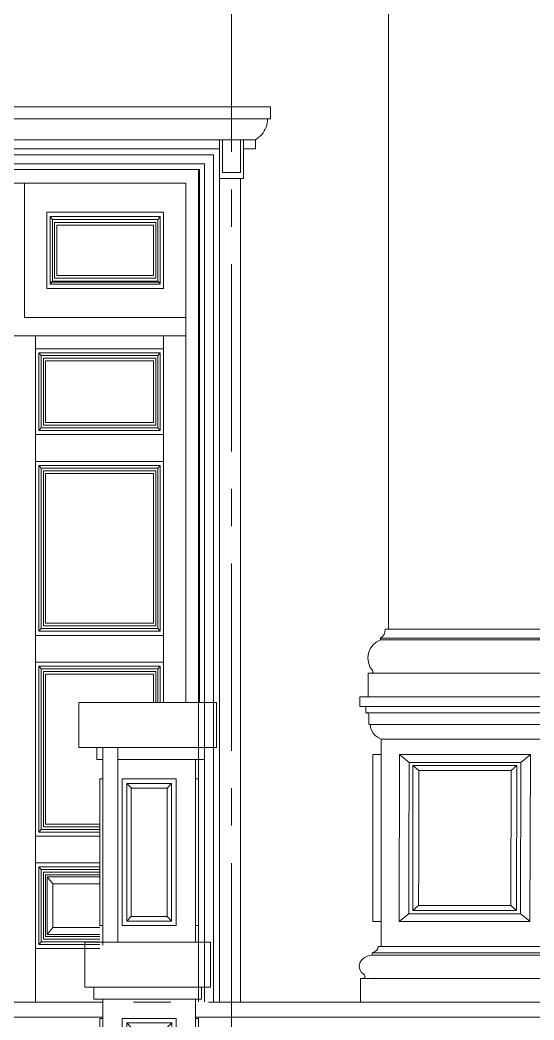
# Model space of a CAD drawing. Header units: millimetres. Extents: x 1832547 to 2001569, y -558009 to -417808.
# Drawn here: x 1890065 to 1891781, y -527404 to -524063 of the extents above; entities that cross this region are included whole.
import ezdxf

# ---------------------------------------------------------------- set-up
doc = ezdxf.new("R2010")
doc.units = ezdxf.units.MM
doc.header["$MEASUREMENT"] = 0
doc.linetypes.add('CENTER', pattern=[2, 1.25, -0.25, 0.25, -0.25])
for name, color, linetype, lineweight in [('CA.manh 08', 8, 'CONTINUOUS', 9), ('CA.noi that 15', 15, 'CONTINUOUS', 9), ('CA.thay 145', 145, 'CONTINUOUS', 18), ('CA.tim 67', 67, 'CENTER', 9), ('CA_manh 08', 8, 'CONTINUOUS', 9)]:
    doc.layers.add(name, color=color, linetype=linetype, lineweight=lineweight)

# ---------------------------------------------------------------- blocks, each defined once
blk = doc.blocks.new('f34t43')
at = {"layer": 'CA.manh 08'}
for p, q in [((1919634.9, -524832.7), (1919634.9, -525292.5)), ((1919784.9, -524832.7), (1919634.9, -524832.7)), ((1919634.9, -524832.7), (1919650, -524847.8)), ((1919769.9, -524847.7), (1919784.9, -524832.7)), ((1919784.9, -525292.5), (1919784.9, -524832.7)), ((1919650, -524847.8), (1919650, -525277.4)), ((1919769.7, -524847.8), (1919650, -524847.8)), ((1919769.7, -524847.8), (1919769.9, -524847.7)), ((1919769.7, -525277.4), (1919769.7, -524847.8)), ((1919769.9, -525277.5), (1919769.9, -524847.7)), ((1919634.9, -525292.5), (1919649.9, -525277.5)), ((1919634.9, -525292.5), (1919784.9, -525292.5)), ((1919649.9, -525277.5), (1919650, -525277.4)), ((1919649.9, -525277.5), (1919769.9, -525277.5)), ((1919650, -525277.4), (1919769.7, -525277.4)), ((1919769.9, -525277.5), (1919769.7, -525277.4)), ((1919784.9, -525292.5), (1919769.9, -525277.5))]:
    blk.add_line(p, q, dxfattribs=at)
at = {"layer": 'CA.thay 145'}
for p, q in [((1919494.9, -524712.7), (1919494.9, -524562.7)), ((1919914.9, -524562.7), (1919494.9, -524562.7)), ((1919914.9, -524712.7), (1919914.9, -524562.7)), ((1919494.9, -524712.7), (1919524.9, -524712.7)), ((1919524.9, -524752.7), (1919524.9, -524712.7)), ((1919524.9, -524712.7), (1919884.9, -524712.7)), ((1919884.9, -524752.7), (1919884.9, -524712.7)), ((1919884.9, -524712.7), (1919914.9, -524712.7)), ((1919524.9, -524752.7), (1919554.9, -524752.7)), ((1919554.9, -524752.7), (1919864.9, -524752.7)), ((1919554.9, -524817.7), (1919554.9, -524752.7)), ((1919864.9, -524817.7), (1919864.9, -524752.7)), ((1919864.9, -524752.7), (1919884.9, -524752.7)), ((1919544.9, -524817.7), (1919554.9, -524817.7)), ((1919544.9, -525307.5), (1919544.9, -524817.7)), ((1919554.9, -525307.5), (1919554.9, -524817.7)), ((1919619.9, -524817.7), (1919619.9, -525307.5)), ((1919799.9, -524817.7), (1919619.9, -524817.7)), ((1919799.9, -525307.5), (1919799.9, -524817.7)), ((1919874.9, -524817.7), (1919864.9, -524817.7)), ((1919864.9, -525307.5), (1919864.9, -524817.7)), ((1919874.9, -524817.7), (1919874.9, -525307.5)), ((1919544.9, -525307.5), (1919554.9, -525307.5)), ((1919554.9, -525372.7), (1919554.9, -525307.5)), ((1919619.9, -525307.5), (1919799.9, -525307.5)), ((1919864.9, -525372.7), (1919864.9, -525307.5)), ((1919874.9, -525307.5), (1919864.9, -525307.5)), ((1919554.9, -525372.7), (1919544.9, -525372.7)), ((1919544.9, -525412.7), (1919544.9, -525372.7)), ((1919554.9, -525372.7), (1919864.9, -525372.7)), ((1919879.9, -525372.7), (1919864.9, -525372.7)), ((1919879.9, -525412.7), (1919879.9, -525372.7)), ((1919544.9, -525412.7), (1919494.9, -525412.7)), ((1919494.9, -525562.7), (1919494.9, -525412.7)), ((1919544.9, -525412.7), (1919879.9, -525412.7)), ((1919914.9, -525412.7), (1919879.9, -525412.7)), ((1919914.9, -525562.7), (1919914.9, -525412.7)), ((1919494.9, -525562.7), (1919914.9, -525562.7))]:
    blk.add_line(p, q, dxfattribs=at)
blk = doc.blocks.new('\xad5t54')
at = {"layer": 'CA.manh 08'}
blk.add_line((1923088.6, -525152.3), (1923654.8, -525152.3), dxfattribs=at)
at = {"layer": 'CA.thay 145'}
for p, q in [((1923627.5, -520842.3), (1923627.5, -525122.3)), ((1923115.9, -525122.3), (1923627.5, -525122.3)), ((1923638.4, -525122.3), (1923627.5, -525122.3)), ((1923638.4, -525122.3), (1923639.4, -525131.2)), ((1923639.4, -525131.2), (1923642.6, -525139.5)), ((1923642.6, -525139.5), (1923647.9, -525146.7)), ((1923088.6, -525157.7), (1923654.8, -525157.7)), ((1923647.9, -525146.7), (1923654.8, -525152.3)), ((1923654.8, -525152.3), (1923654.8, -525157.7)), ((1923654.8, -525157.7), (1923668.5, -525164.8)), ((1923668.5, -525164.8), (1923680.1, -525175)), ((1923680.1, -525175), (1923689, -525187.6)), ((1923689, -525187.6), (1923694.6, -525202)), ((1923694.6, -525202), (1923696.6, -525217.4)), ((1923694.9, -525232.7), (1923689.5, -525247.2)), ((1923696.6, -525217.4), (1923694.9, -525232.7)), ((1923115.9, -525269.3), (1923627.5, -525269.3)), ((1923627.5, -525269.3), (1923627.5, -525268.4)), ((1923651.3, -525269.3), (1923627.5, -525269.3)), ((1923651.3, -525269.3), (1923651.1, -525268.4)), ((1923684.7, -525269.3), (1923651.3, -525269.3)), ((1923680.9, -525260), (1923679.4, -525262.8)), ((1923679.4, -525262.8), (1923679.7, -525265.9)), ((1923679.7, -525265.9), (1923681.7, -525268.4)), ((1923689.5, -525247.2), (1923680.9, -525260)), ((1923681.7, -525268.4), (1923684.7, -525269.3)), ((1923695.6, -525269.3), (1923684.7, -525269.3)), ((1923695.6, -525269.3), (1923695.6, -525347.3)), ((1923695.6, -525347.3), (1923047.8, -525347.3)), ((1923722.8, -525347.3), (1923695.6, -525347.3)), ((1923722.8, -525380.2), (1923722.8, -525347.3)), ((1923042.5, -525380.2), (1923703, -525380.2)), ((1923622.6, -525400.8), (1923622.6, -525401.4)), ((1923622.6, -525400.8), (1923637.5, -525400.8)), ((1923637.5, -525400.8), (1923637.5, -525401.4)), ((1923637.5, -525400.8), (1923670.7, -525400.8)), ((1923670.7, -525400.8), (1923670.4, -525401.4)), ((1923670.7, -525400.8), (1923703, -525400.8)), ((1923693.1, -525409), (1923693.9, -525405.8)), ((1923693.1, -525439.8), (1923693.1, -525409)), ((1923693.9, -525405.8), (1923696, -525403.2)), ((1923696, -525403.2), (1923699.3, -525401.4)), ((1923699.3, -525401.4), (1923703, -525400.8)), ((1923703, -525380.2), (1923722.8, -525380.2)), ((1923703, -525400.8), (1923703, -525380.2)), ((1923687.3, -525449.9), (1923688.2, -525439.8)), ((1923688.2, -525439.8), (1923693.1, -525439.8)), ((1923671.6, -525476.9), (1923678.8, -525468.8)), ((1923678.8, -525468.8), (1923684.1, -525459.7)), ((1923684.1, -525459.7), (1923687.3, -525449.9)), ((1923093.2, -525489.2), (1923652.3, -525489.2)), ((1923652.3, -525489.2), (1923662.6, -525483.8)), ((1923652.4, -525541), (1923652.3, -525489.2)), ((1923662.6, -525483.8), (1923671.6, -525476.9)), ((1923590.5, -525540.5), (1923154, -525540.5)), ((1923154, -525540.5), (1923155.2, -526098.5)), ((1923154, -525540.5), (1923155, -525541.3)), ((1923155, -525541.3), (1923185.8, -525566.8)), ((1923558.9, -525566.8), (1923589.5, -525541.3)), ((1923589.5, -525541.3), (1923590.5, -525540.5)), ((1923591.7, -526098.5), (1923590.5, -525540.5)), ((1923652.4, -525541.1), (1923652.3, -525541.2)), ((1923652.3, -525541.2), (1923652.3, -525541.3)), ((1923652.3, -525593.2), (1923652.3, -525541.3)), ((1923652.5, -525540.9), (1923652.4, -525541)), ((1923652.4, -525541), (1923652.4, -525541.1)), ((1923652.6, -525540.7), (1923652.5, -525540.8)), ((1923652.5, -525540.8), (1923652.5, -525540.9)), ((1923652.7, -525540.7), (1923652.6, -525540.7)), ((1923652.8, -525540.6), (1923652.7, -525540.7)), ((1923652.9, -525540.6), (1923652.8, -525540.6)), ((1923653.1, -525540.5), (1923652.9, -525540.6)), ((1923653.2, -525540.5), (1923653.1, -525540.5)), ((1923653.3, -525540.5), (1923653.2, -525540.5)), ((1923678.9, -525540.5), (1923653.3, -525540.5)), ((1923679, -525540.5), (1923678.9, -525540.5)), ((1923679.1, -525540.5), (1923679, -525540.5)), ((1923679.2, -525540.6), (1923679.1, -525540.5)), ((1923679.4, -525540.6), (1923679.2, -525540.6)), ((1923679.5, -525540.7), (1923679.4, -525540.6)), ((1923679.6, -525540.7), (1923679.5, -525540.7)), ((1923679.6, -525540.8), (1923679.6, -525540.7)), ((1923679.7, -525540.9), (1923679.6, -525540.8)), ((1923679.8, -525541), (1923679.7, -525540.9)), ((1923679.8, -525541.1), (1923679.8, -525541)), ((1923679.8, -525541.2), (1923679.8, -525541.1)), ((1923679.8, -525541.3), (1923679.8, -525541.2)), ((1923679.8, -525541.3), (1923679.8, -526097.7)), ((1923558.9, -525566.8), (1923185.8, -525566.8)), ((1923185.8, -525566.8), (1923186.8, -526072.2)), ((1923559.4, -525898.2), (1923558.9, -525566.8)), ((1923678.9, -525556.8), (1923679.1, -525556.7)), ((1923652.3, -525593.2), (1923652.3, -525593.3)), ((1923652.3, -525593.3), (1923652.4, -525593.4)), ((1923652.4, -525593.4), (1923652.4, -525593.5)), ((1923652.4, -525593.5), (1923652.5, -525593.6)), ((1923652.4, -525593.5), (1923652.4, -526045.5)), ((1923652.5, -525593.6), (1923652.5, -525593.7)), ((1923652.5, -525593.7), (1923652.6, -525593.8)), ((1923652.6, -525593.8), (1923652.7, -525593.9)), ((1923652.7, -525593.9), (1923652.8, -525593.9)), ((1923652.8, -525593.9), (1923652.9, -525594)), ((1923652.9, -525594), (1923653.1, -525594)), ((1923653.1, -525594), (1923653.2, -525594)), ((1923559.9, -526072.2), (1923559.4, -525898.2)), ((1923156.2, -526097.7), (1923186.8, -526072.2)), ((1923186.8, -526072.2), (1923371.8, -526072.2)), ((1923372.8, -526072.2), (1923559.9, -526072.2)), ((1923591.7, -526098.5), (1923559.9, -526072.2)), ((1923652.3, -526045.7), (1923652.4, -526045.6)), ((1923652.3, -526045.8), (1923652.3, -526045.7)), ((1923652.3, -526097.7), (1923652.3, -526045.8)), ((1923652.4, -526045.5), (1923652.5, -526045.4)), ((1923652.4, -526045.6), (1923652.4, -526045.5)), ((1923652.5, -526045.3), (1923652.6, -526045.2)), ((1923652.5, -526045.4), (1923652.5, -526045.3)), ((1923652.6, -526045.2), (1923652.7, -526045.1)), ((1923652.7, -526045.1), (1923652.8, -526045.1)), ((1923652.8, -526045.1), (1923652.9, -526045)), ((1923652.9, -526045), (1923653.1, -526045)), ((1923653.1, -526045), (1923653.2, -526045)), ((1923155.2, -526098.5), (1923156.2, -526097.7)), ((1923155.2, -526098.5), (1923591.7, -526098.5)), ((1923591.7, -526098.5), (1923590.7, -526097.7)), ((1923652.3, -526097.8), (1923652.3, -526097.7)), ((1923652.4, -526097.9), (1923652.3, -526097.8)), ((1923652.3, -526182.2), (1923652.4, -526098)), ((1923652.4, -526098), (1923652.4, -526097.9)), ((1923652.5, -526098.1), (1923652.4, -526098)), ((1923652.5, -526098.2), (1923652.5, -526098.1)), ((1923652.6, -526098.3), (1923652.5, -526098.2)), ((1923652.7, -526098.4), (1923652.6, -526098.3)), ((1923652.8, -526098.4), (1923652.7, -526098.4)), ((1923652.9, -526098.5), (1923652.8, -526098.4)), ((1923653.1, -526098.5), (1923652.9, -526098.5)), ((1923653.2, -526098.5), (1923653.1, -526098.5)), ((1923653.3, -526098.5), (1923653.2, -526098.5)), ((1923678.9, -526098.5), (1923653.3, -526098.5)), ((1923678.9, -526082.2), (1923679.1, -526082.3)), ((1923679, -526098.5), (1923678.9, -526098.5)), ((1923679.1, -526098.5), (1923679, -526098.5)), ((1923679.2, -526098.5), (1923679.1, -526098.5)), ((1923679.4, -526098.4), (1923679.2, -526098.5)), ((1923679.5, -526098.4), (1923679.4, -526098.4)), ((1923679.6, -526098.3), (1923679.5, -526098.4)), ((1923679.7, -526098.1), (1923679.6, -526098.2)), ((1923679.6, -526098.2), (1923679.6, -526098.3)), ((1923679.8, -526098), (1923679.7, -526098.1)), ((1923679.8, -526097.7), (1923679.8, -526097.8)), ((1923679.8, -526097.8), (1923679.8, -526097.9)), ((1923679.8, -526097.9), (1923679.8, -526098)), ((1923063.5, -526202.8), (1923682, -526202.8)), ((1923093.2, -526182.2), (1923652.3, -526182.2)), ((1923662.2, -526182.2), (1923652.3, -526182.2)), ((1923662.2, -526182.2), (1923663.7, -526189.2)), ((1923663.7, -526189.2), (1923667.8, -526195.4)), ((1923667.8, -526195.4), (1923674.2, -526200.1)), ((1923674.2, -526200.1), (1923682, -526202.8)), ((1923682, -526202.8), (1923682, -526211)), ((1923063.5, -526211), (1923682, -526211)), ((1923682, -526211), (1923695.4, -526212.9)), ((1923695.4, -526212.9), (1923707.5, -526218.1)), ((1923707.5, -526218.1), (1923717.1, -526226.2)), ((1923717.1, -526226.2), (1923723.2, -526236.2)), ((1923723.2, -526236.2), (1923725.4, -526247.4)), ((1923708.1, -526276.9), (1923705.7, -526280.5)), ((1923717.5, -526268.7), (1923708.1, -526276.9)), ((1923723.5, -526258.6), (1923717.5, -526268.7)), ((1923725.4, -526247.4), (1923723.5, -526258.6)), ((1923093.2, -526289.1), (1923652.3, -526289.1)), ((1923652.3, -526289.1), (1923652.3, -526287.9)), ((1923672.8, -526289.1), (1923652.3, -526289.1)), ((1923672.8, -526289.1), (1923672.5, -526287.9)), ((1923714.2, -526289.1), (1923672.8, -526289.1)), ((1923705.7, -526280.5), (1923706.2, -526284.7)), ((1923706.2, -526284.7), (1923709.4, -526287.9)), ((1923709.4, -526287.9), (1923714.2, -526289.1)), ((1923721.6, -526289.1), (1923714.2, -526289.1)), ((1923721.6, -526289.1), (1923721.6, -526312.7)), ((1923721.6, -526343.8), (1923721.6, -526312.7)), ((1923721.6, -526343.8), (1923721.6, -526367.3)), ((1923721.6, -526367.3), (1923023.9, -526367.3)), ((1923353, -526367.3), (1923353.6, -526367.3)), ((1923353.6, -526367.3), (1923355.6, -526367.3)), ((1923355.6, -526367.3), (1923358.8, -526367.3)), ((1923358.8, -526367.3), (1923362.9, -526367.3)), ((1923362.9, -526367.3), (1923367.6, -526367.3)), ((1923367.6, -526367.3), (1923372.7, -526367.3)), ((1923372.7, -526367.3), (1923392.5, -526367.3)), ((1923372.7, -526367.3), (1923377.9, -526367.3)), ((1923377.9, -526367.3), (1923382.6, -526367.3)), ((1923382.6, -526367.3), (1923386.7, -526367.3)), ((1923386.7, -526367.3), (1923389.9, -526367.3)), ((1923389.9, -526367.3), (1923391.9, -526367.3)), ((1923391.9, -526367.3), (1923392.5, -526367.3))]:
    blk.add_line(p, q, dxfattribs=at)
at = {"layer": 'CA_manh 08'}
for p, q in [((1923042.5, -525400.8), (1923622.6, -525400.8)), ((1923057.3, -525439.8), (1923688.2, -525439.8)), ((1923198.8, -525577.6), (1923199.8, -526061.4)), ((1923545.9, -525577.6), (1923198.8, -525577.6)), ((1923198.8, -525577.6), (1923218.6, -525594)), ((1923217.6, -525593.2), (1923218.6, -525594)), ((1923218.6, -525594), (1923219.5, -526045)), ((1923526.2, -525594), (1923218.6, -525594)), ((1923527.2, -525593.2), (1923526.2, -525594)), ((1923526.6, -525898.3), (1923526.2, -525594)), ((1923545.9, -525577.6), (1923526.7, -525593.6)), ((1923546.4, -525898.2), (1923545.9, -525577.6)), ((1923527.1, -526045), (1923526.6, -525898.3)), ((1923546.9, -526061.4), (1923546.4, -525898.2)), ((1923199.8, -526061.4), (1923219.5, -526045)), ((1923199.8, -526061.4), (1923371.8, -526061.4)), ((1923218.5, -526045.8), (1923219.5, -526045)), ((1923219.5, -526045), (1923527.1, -526045)), ((1923372.8, -526061.4), (1923546.9, -526061.4)), ((1923528.1, -526045.8), (1923527.1, -526045)), ((1923546.9, -526061.4), (1923527.1, -526045))]:
    blk.add_line(p, q, dxfattribs=at)

msp = doc.modelspace()

# ---------------------------------------------------------------- linework, layer by layer
at = {"layer": 'CA.manh 08'}
for p, q in [((1890421.6, -526613.6), (1890571.6, -526613.6)), ((1890421.6, -527073.4), (1890421.6, -526613.6)), ((1890436.6, -526628.6), (1890421.6, -526613.6)), ((1890436.6, -527058.4), (1890436.6, -526628.6)), ((1890436.7, -526628.7), (1890436.6, -526628.6)), ((1890436.7, -527058.3), (1890436.7, -526628.7)), ((1890436.7, -526628.7), (1890556.5, -526628.7)), ((1890571.6, -526613.6), (1890556.5, -526628.7)), ((1890556.5, -526628.7), (1890556.5, -527058.3)), ((1890571.6, -526613.6), (1890571.6, -527073.4)), ((1890421.6, -527073.4), (1890436.6, -527058.4)), ((1890571.6, -527073.4), (1890421.6, -527073.4)), ((1890436.6, -527058.4), (1890436.7, -527058.3)), ((1890556.6, -527058.4), (1890436.6, -527058.4)), ((1890556.5, -527058.3), (1890436.7, -527058.3)), ((1890556.6, -527058.4), (1890556.5, -527058.3)), ((1890571.6, -527073.4), (1890556.6, -527058.4))]:
    msp.add_line(p, q, dxfattribs=at)
at = {"layer": 'CA.noi that 15'}
for p, q in [((1890080.1, -524608.3), (1890619, -524608.3)), ((1890080.1, -525057.4), (1890080.1, -524608.3)), ((1890619, -524608.3), (1890619, -525057.4)), ((1890544.5, -524705.4), (1890154.6, -524705.4)), ((1890154.6, -524705.4), (1890154.6, -524960.2)), ((1890544.5, -524705.4), (1890544.5, -524960.2)), ((1890533.4, -524720), (1890165.7, -524720)), ((1890165.7, -524720), (1890165.7, -524938.6)), ((1890173.2, -524729.7), (1890165.7, -524720)), ((1890525.9, -524729.7), (1890173.2, -524729.7)), ((1890173.2, -524729.7), (1890173.2, -524935.9)), ((1890518.5, -524739.4), (1890180.6, -524739.4)), ((1890180.6, -524739.4), (1890180.6, -524926.2)), ((1890518.5, -524739.4), (1890518.5, -524926.2)), ((1890525.9, -524729.7), (1890533.4, -524720)), ((1890525.9, -524729.7), (1890525.9, -524935.9)), ((1890533.4, -524720), (1890533.4, -524945.7)), ((1890511, -524749.1), (1890188.1, -524749.1)), ((1890188.1, -524749.1), (1890188.1, -524916.5)), ((1890511, -524749.1), (1890511, -524916.5)), ((1890166.5, -524938.6), (1890165.7, -524938.6)), ((1890165.7, -524938.6), (1890165.7, -524945.7)), ((1890165.7, -524945.7), (1890171.1, -524938.6)), ((1890170.3, -524938.6), (1890168.1, -524938.6)), ((1890173.2, -524935.9), (1890171.1, -524938.6)), ((1890528, -524938.6), (1890171.1, -524938.6)), ((1890173.2, -524935.9), (1890525.9, -524935.9)), ((1890180.6, -524926.2), (1890518.5, -524926.2)), ((1890188.1, -524916.5), (1890511, -524916.5)), ((1890528, -524938.6), (1890525.9, -524935.9)), ((1890528.8, -524938.6), (1890528, -524938.6)), ((1890528, -524938.6), (1890533.4, -524945.7)), ((1890532.6, -524938.6), (1890530.2, -524938.6)), ((1890154.6, -524960.2), (1890544.5, -524960.2)), ((1890165.7, -524945.7), (1890533.4, -524945.7)), ((1890619, -525057.4), (1890080.1, -525057.4)), ((1890117.4, -525118.4), (1890042.9, -525118.4)), ((1890117.4, -525162.1), (1890117.4, -525118.4)), ((1890117.4, -525118.4), (1890544.5, -525118.4)), ((1890544.5, -525118.4), (1890544.5, -525162.1)), ((1890544.5, -525118.4), (1890619, -525118.4)), ((1890619, -525118.4), (1890619, -526343.6)), ((1890117.4, -525448.2), (1890117.4, -525162.1)), ((1890117.4, -525162.1), (1890544.5, -525162.1)), ((1890544.5, -525448.2), (1890544.5, -525162.1)), ((1890128.5, -525175.5), (1890128.5, -525434.8)), ((1890533.4, -525175.5), (1890128.5, -525175.5)), ((1890128.5, -525175.5), (1890136, -525184.5)), ((1890136, -525184.5), (1890136, -525425.9)), ((1890525.9, -525184.5), (1890136, -525184.5)), ((1890143.4, -525193.4), (1890143.4, -525416.9)), ((1890518.5, -525193.4), (1890143.4, -525193.4)), ((1890511, -525202.4), (1890150.8, -525202.4)), ((1890150.8, -525202.4), (1890150.8, -525408)), ((1890511, -525408), (1890511, -525202.4)), ((1890518.5, -525193.4), (1890518.5, -525416.9)), ((1890533.4, -525175.5), (1890525.9, -525184.5)), ((1890525.9, -525425.9), (1890525.9, -525184.5)), ((1890533.4, -525175.5), (1890533.4, -525434.8)), ((1890150.8, -525408), (1890511, -525408)), ((1890128.5, -525434.8), (1890136, -525425.9)), ((1890128.5, -525434.8), (1890533.4, -525434.8)), ((1890136, -525425.9), (1890525.9, -525425.9)), ((1890143.4, -525416.9), (1890518.5, -525416.9)), ((1890533.4, -525434.8), (1890525.9, -525425.9)), ((1890544.5, -525448.2), (1890117.4, -525448.2)), ((1890117.4, -525537.6), (1890117.4, -525448.2)), ((1890544.5, -525448.2), (1890544.5, -525537.6)), ((1890117.4, -526118.8), (1890117.4, -525537.6)), ((1890117.4, -525537.6), (1890544.5, -525537.6)), ((1890544.5, -526118.8), (1890544.5, -525537.6)), ((1890128.5, -525551), (1890128.5, -526105.3)), ((1890533.4, -525551), (1890128.5, -525551)), ((1890128.5, -525551), (1890136, -525560)), ((1890136, -525560), (1890136, -526096.4)), ((1890525.9, -525560), (1890136, -525560)), ((1890143.4, -525568.9), (1890143.4, -526087.5)), ((1890518.5, -525568.9), (1890143.4, -525568.9)), ((1890518.5, -525568.9), (1890518.5, -526087.5)), ((1890533.4, -525551), (1890525.9, -525560)), ((1890525.9, -526096.4), (1890525.9, -525560)), ((1890533.4, -525551), (1890533.4, -526105.3)), ((1890511, -525577.9), (1890150.8, -525577.9)), ((1890150.8, -525577.9), (1890150.8, -526078.5)), ((1890511, -526078.5), (1890511, -525577.9)), ((1890128.5, -526105.3), (1890136, -526096.4)), ((1890128.5, -526105.3), (1890533.4, -526105.3)), ((1890136, -526096.4), (1890525.9, -526096.4)), ((1890143.4, -526087.5), (1890518.5, -526087.5)), ((1890150.8, -526078.5), (1890511, -526078.5)), ((1890533.4, -526105.3), (1890525.9, -526096.4)), ((1890544.5, -526118.8), (1890117.4, -526118.8)), ((1890117.4, -526208.2), (1890117.4, -526118.8)), ((1890544.5, -526118.8), (1890544.5, -526208.2)), ((1890117.4, -526789.3), (1890117.4, -526208.2)), ((1890117.4, -526208.2), (1890544.5, -526208.2)), ((1890544.5, -526343.6), (1890544.5, -526208.2)), ((1890128.5, -526221.6), (1890128.5, -526775.9)), ((1890533.4, -526221.6), (1890128.5, -526221.6)), ((1890128.5, -526221.6), (1890136, -526230.5)), ((1890136, -526230.5), (1890136, -526766.9)), ((1890525.9, -526230.5), (1890136, -526230.5)), ((1890143.4, -526239.4), (1890143.4, -526758)), ((1890518.5, -526239.4), (1890143.4, -526239.4)), ((1890518.5, -526239.4), (1890518.5, -526343.6)), ((1890533.4, -526221.6), (1890525.9, -526230.5)), ((1890525.9, -526343.6), (1890525.9, -526230.5)), ((1890533.4, -526221.6), (1890533.4, -526343.6)), ((1890511, -526248.4), (1890150.8, -526248.4)), ((1890150.8, -526248.4), (1890150.8, -526749.1)), ((1890511, -526343.6), (1890511, -526248.4)), ((1890128.5, -526775.9), (1890136, -526766.9)), ((1890128.5, -526775.9), (1890331.6, -526775.9)), ((1890136, -526766.9), (1890331.6, -526766.9)), ((1890143.4, -526758), (1890331.6, -526758)), ((1890150.8, -526749.1), (1890331.6, -526749.1)), ((1890117.4, -526878.7), (1890117.4, -526789.3)), ((1890331.6, -526789.3), (1890117.4, -526789.3)), ((1890117.4, -527164.8), (1890117.4, -526878.7)), ((1890117.4, -526878.7), (1890331.6, -526878.7)), ((1890128.5, -526892.1), (1890128.5, -527151.4)), ((1890128.5, -526892.1), (1890136, -526901)), ((1890331.6, -526892.1), (1890128.5, -526892.1)), ((1890136, -526901), (1890136, -527142.4)), ((1890331.6, -526901), (1890136, -526901)), ((1890143.4, -526910), (1890143.4, -527133.5)), ((1890331.6, -526910), (1890143.4, -526910)), ((1890150.8, -526918.9), (1890150.8, -527124.5)), ((1890331.6, -526918.9), (1890150.8, -526918.9)), ((1890156.4, -526925.6), (1890175.4, -526948.4)), ((1890156.4, -526925.6), (1890156.4, -527117.9)), ((1890331.6, -526925.6), (1890156.4, -526925.6)), ((1890175.4, -526948.4), (1890331.6, -526948.4)), ((1890175.4, -527095), (1890175.4, -526948.4)), ((1890156.4, -527117.9), (1890175.4, -527095)), ((1890331.6, -527095), (1890175.4, -527095)), ((1890128.5, -527151.4), (1890136, -527142.4)), ((1890136, -527142.4), (1890331.6, -527142.4)), ((1890143.4, -527133.5), (1890331.6, -527133.5)), ((1890150.8, -527124.5), (1890331.6, -527124.5)), ((1890156.4, -527117.9), (1890331.6, -527117.9)), ((1890331.6, -527164.8), (1890117.4, -527164.8)), ((1890117.4, -527343.6), (1890117.4, -527164.8)), ((1890128.5, -527151.4), (1890331.6, -527151.4))]:
    msp.add_line(p, q, dxfattribs=at)
for points in [[(1887621.6, -526343.6), (1887621.6, -524563.3), (1890664, -524563.3), (1890664, -526343.6)], [(1887666.6, -526343.6), (1887666.6, -524608.3), (1890619, -524608.3), (1890619, -526343.6)], [(1887951.6, -527343.6), (1890341.6, -527343.6)]]:
    msp.add_lwpolyline(points, dxfattribs=at)
at = {"layer": 'CA.thay 145'}
for p, q in [((1887381.6, -524353.3), (1890901.4, -524353.3)), ((1890901.4, -524353.3), (1890901.4, -524393.3)), ((1890891.4, -524393.3), (1887391.6, -524393.3)), ((1890891.2, -524400.3), (1890890.4, -524407.3)), ((1890891.4, -524393.3), (1890891.2, -524400.3)), ((1890891.4, -524393.3), (1890901.4, -524393.3)), ((1890877.3, -524439.8), (1890873, -524445.4)), ((1890881, -524433.8), (1890877.3, -524439.8)), ((1890884.3, -524427.5), (1890881, -524433.8)), ((1890886.9, -524421), (1890884.3, -524427.5)), ((1890889, -524414.3), (1890886.9, -524421)), ((1890890.4, -524407.3), (1890889, -524414.3)), ((1887551.6, -524463.3), (1890731.4, -524463.3)), ((1890731.4, -524463.3), (1890741.4, -524463.3)), ((1890731.4, -524463.3), (1890731.4, -524493.3)), ((1890741.4, -524463.3), (1890801.4, -524463.3)), ((1890801.4, -524463.3), (1890811.4, -524463.3)), ((1890811.4, -524463.3), (1890851.4, -524463.3)), ((1890811.4, -524493.3), (1890811.4, -524463.3)), ((1890857.3, -524459.6), (1890851.4, -524463.3)), ((1890851.4, -524463.3), (1890851.4, -524493.3)), ((1890863, -524455.3), (1890857.3, -524459.6)), ((1890868.2, -524450.6), (1890863, -524455.3)), ((1890873, -524445.4), (1890868.2, -524450.6)), ((1890731.4, -524493.3), (1887551.6, -524493.3)), ((1890731.4, -524493.3), (1890731.4, -524593.3)), ((1890811.4, -524593.3), (1890811.4, -524493.3)), ((1890851.4, -524493.3), (1890811.4, -524493.3)), ((1887621.6, -524563.3), (1890661.4, -524563.3)), ((1890661.4, -524563.3), (1890661.4, -527343.3)), ((1890731.4, -524593.3), (1890801.4, -524593.3)), ((1890731.4, -524593.3), (1890731.4, -527343.3)), ((1890801.4, -524593.3), (1890811.4, -524593.3)), ((1890801.4, -524593.3), (1890801.4, -527343.3)), ((1890261.6, -526493.6), (1890261.6, -526343.6)), ((1890261.6, -526343.6), (1890721.6, -526343.6)), ((1890721.6, -526493.6), (1890721.6, -526343.6)), ((1890321.6, -526493.6), (1890261.6, -526493.6)), ((1890321.6, -526533.6), (1890321.6, -526493.6)), ((1890681.6, -526493.6), (1890321.6, -526493.6)), ((1890681.6, -526533.6), (1890681.6, -526493.6)), ((1890721.6, -526493.6), (1890681.6, -526493.6)), ((1890341.6, -526533.6), (1890321.6, -526533.6)), ((1890341.6, -526598.6), (1890341.6, -526533.6)), ((1890651.6, -526533.6), (1890391.6, -526533.6)), ((1890681.6, -526533.6), (1890651.6, -526533.6)), ((1890651.6, -526598.6), (1890651.6, -526533.6)), ((1890331.6, -526598.6), (1890341.6, -526598.6)), ((1890331.6, -526598.6), (1890331.6, -527088.4)), ((1890341.6, -527088.4), (1890341.6, -526598.6)), ((1890406.6, -526598.6), (1890586.6, -526598.6)), ((1890406.6, -527088.4), (1890406.6, -526598.6)), ((1890586.6, -526598.6), (1890586.6, -527088.4)), ((1890661.6, -526598.6), (1890651.6, -526598.6)), ((1890651.6, -527088.4), (1890651.6, -526598.6)), ((1890661.6, -527088.4), (1890661.6, -526598.6)), ((1890331.6, -527088.4), (1890341.6, -527088.4)), ((1890341.6, -527153.6), (1890341.6, -527088.4)), ((1890586.6, -527088.4), (1890406.6, -527088.4)), ((1890661.6, -527088.4), (1890651.6, -527088.4)), ((1890651.6, -527143.6), (1890651.6, -527088.4))]:
    msp.add_line(p, q, dxfattribs=at)
at = {"layer": 'CA.thay 145', "color": 5}
for points in [[(1890341.6, -527143.6), (1890341.6, -526493.6)], [(1890391.6, -527143.6), (1890391.6, -526493.6)]]:
    msp.add_lwpolyline(points, dxfattribs=at)
at = {"layer": 'CA.thay 145'}
for points in [[(1887951.6, -527393.6), (1890341.6, -527393.6)], [(1890651.6, -527393.6), (1898221.6, -527393.6)]]:
    msp.add_lwpolyline(points, dxfattribs=at)
at = {"layer": 'CA.tim 67', "ltscale": 500}
msp.add_line((1890771.6, -531504.3), (1890771.6, -514383.7), dxfattribs=at)
msp.add_lwpolyline([(1877694.1, -527343.6), (1903200, -527343.6)], dxfattribs=at)
at = {"layer": 'CA_manh 08'}
for p, q in [((1890741.4, -524463.3), (1890741.4, -524573.3)), ((1890801.4, -524573.3), (1890801.4, -524463.3)), ((1887571.6, -524513.3), (1890711.4, -524513.3)), ((1890711.4, -524513.3), (1890711.4, -527343.3)), ((1890681.4, -524543.3), (1887601.6, -524543.3)), ((1890681.4, -527343.3), (1890681.4, -524543.3)), ((1890741.4, -524573.3), (1890801.4, -524573.3))]:
    msp.add_line(p, q, dxfattribs=at)

# ---------------------------------------------------------------- block references
at = {"layer": 'CA.thay 145', "xscale": -1}
msp.add_blockref('\xad5t54', (3814923.2, -976.3), dxfattribs=at)
at = {"layer": 'CA.thay 145'}
msp.add_blockref('f34t43', (-29213.2, -2580.9), dxfattribs=at)

doc.saveas('drawing.dxf')
